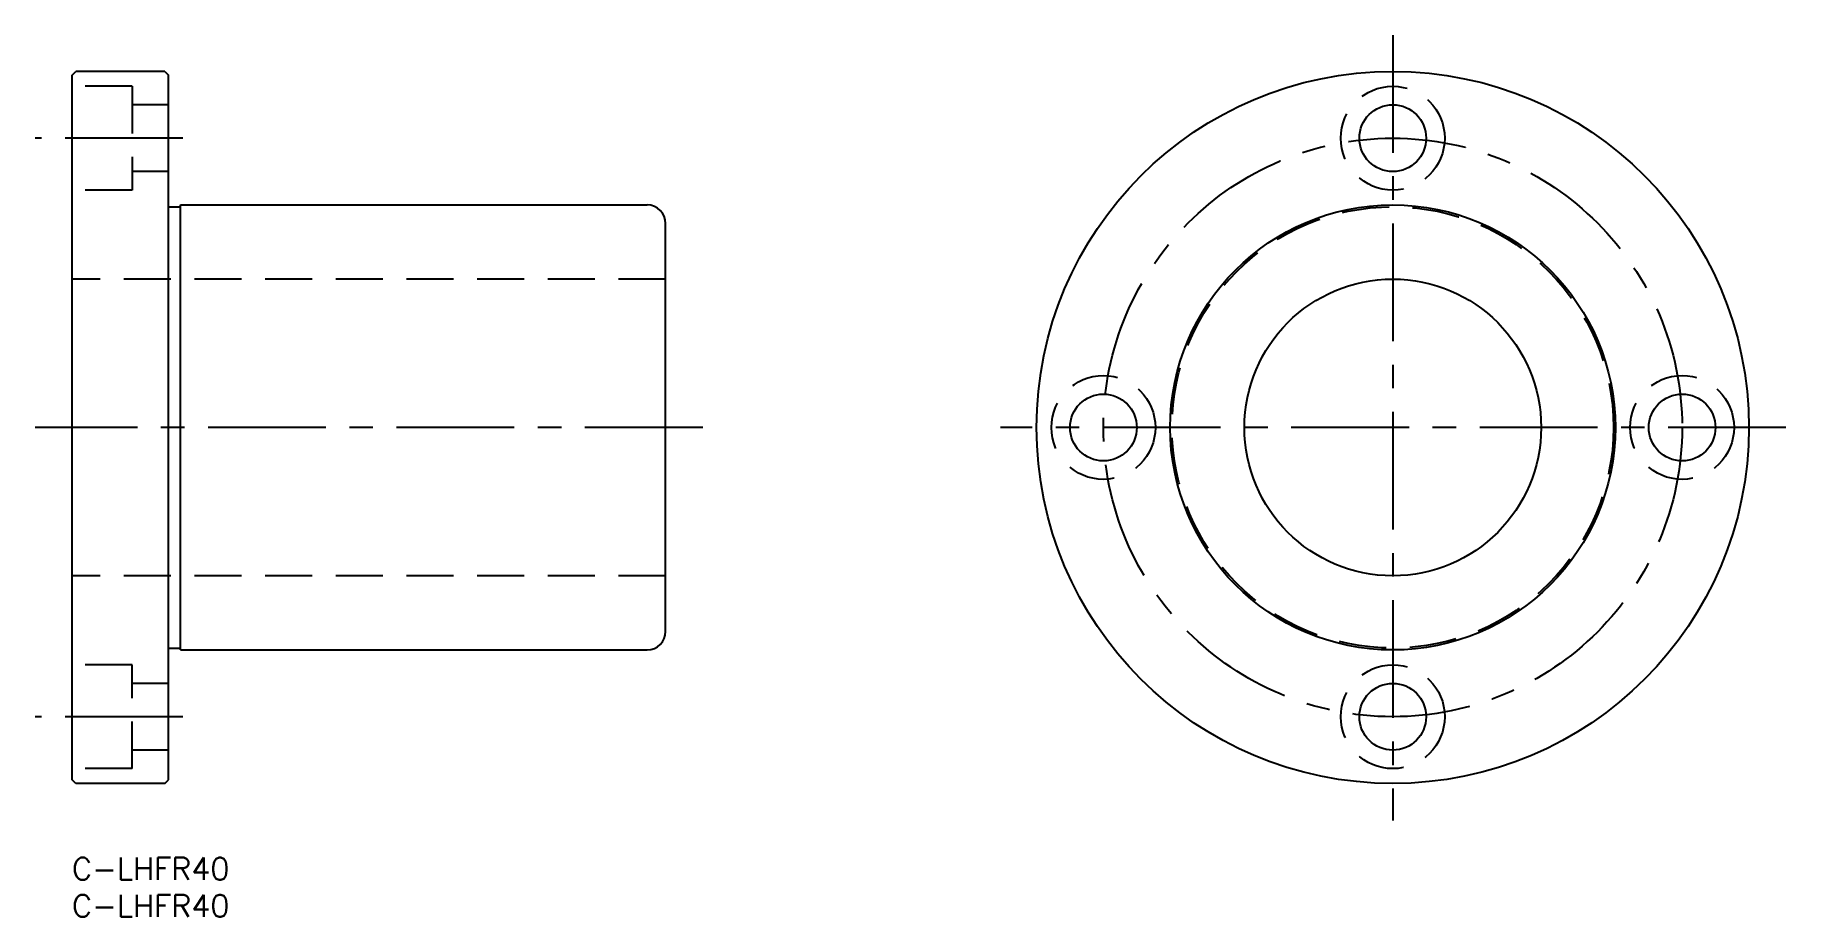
# Model space of a CAD drawing. Extents: x -5 to 231, y -8 to 111.
import ezdxf

# ---------------------------------------------------------------- set-up
doc = ezdxf.new("R2010")
doc.units = 0
doc.header["$LTSCALE"] = 0.5
doc.linetypes.add('CENTER', pattern=[50.8, 31.75, -6.35, 6.35, -6.35])
doc.linetypes.add('DASHED', pattern=[19.05, 12.7, -6.35])
for name, color, linetype in [('MSM_CENTER', 1, 'CENTER'), ('MSM_CONTINUOUS', 7, 'CONTINUOUS'), ('MSM_DASHED', 4, 'DASHED'), ('MSM_PART_NUMBER', 7, 'CONTINUOUS')]:
    doc.layers.add(name, color=color, linetype=linetype)
doc.styles.get("Standard").update_dxf_attribs({"font": 'txt.shx', "height": 3, "bigfont": 'bigfont.shx'})

# ---------------------------------------------------------------- blocks, each defined once
blk = doc.blocks.new('*U24')
at = {"layer": 'MSM_PART_NUMBER'}
blk.add_text('C-LHFR40', height=3, dxfattribs=at).set_placement((0, -3))
blk = doc.blocks.new('*U25')
at = {"layer": 'MSM_PART_NUMBER'}
blk.add_text('C-LHFR40', height=3, dxfattribs=at).set_placement((0, -8))

msp = doc.modelspace()

# ---------------------------------------------------------------- linework, layer by layer
at = {"layer": 'MSM_CENTER'}
for p, q in [((178, 110.9127), (178, 5)), ((14.92, 97), (-5, 97)), ((85, 58), (-5, 58)), ((231, 58), (125.1115, 58)), ((14.92, 19), (-5, 19))]:
    msp.add_line(p, q, dxfattribs=at)
msp.add_circle((178, 58), 39, dxfattribs=at)
at = {"layer": 'MSM_CONTINUOUS'}
for p, q in [((0, 105.5), (0.5, 106)), ((0, 10.5), (0, 105.5)), ((12.5, 106), (0.5, 106)), ((12.5, 106), (13, 105.5)), ((13, 10.5), (13, 105.5)), ((13, 87.75), (14.6, 87.75)), ((14.6, 28), (14.6, 88)), ((14.6, 88), (77.5, 88)), ((80, 30.5), (80, 85.5)), ((13, 28.25), (14.6, 28.25)), ((14.6, 28), (77.5, 28)), ((26.125, 28), (26.125, 28.0001)), ((39.25, 28), (39.2501, 28)), ((0.5, 10), (0, 10.5)), ((12.5, 10), (0.5, 10)), ((12.5, 10), (13, 10.5))]:
    msp.add_line(p, q, dxfattribs=at)
for centre, radius in [((178, 58), 48), ((178, 97), 4.5), ((178, 58), 30), ((178, 58), 20), ((139, 58), 4.5), ((217, 58), 4.5), ((178, 19), 4.5)]:
    msp.add_circle(centre, radius, dxfattribs=at)
for centre, start, end in [((77.5, 85.5), 0, 90), ((77.5, 30.5), 270, 360)]:
    msp.add_arc(centre, 2.5, start, end, dxfattribs=at)
at = {"layer": 'MSM_DASHED'}
for p, q in [((8.1, 104), (0, 104)), ((8.1, 104), (8.1, 90)), ((13, 101.5), (8.1, 101.5)), ((13, 92.5), (8.1, 92.5)), ((8.1, 90), (0, 90)), ((80, 78), (0, 78)), ((80, 38), (0, 38)), ((8.1, 26), (0, 26)), ((8.1, 12), (8.1, 26)), ((13, 23.5), (8.1, 23.5)), ((13, 14.5), (8.1, 14.5)), ((8.1, 12), (0, 12))]:
    msp.add_line(p, q, dxfattribs=at)
for centre, radius in [((178, 97), 7), ((178, 58), 29.75), ((139, 58), 7), ((217, 58), 7), ((178, 19), 7)]:
    msp.add_circle(centre, radius, dxfattribs=at)

# ---------------------------------------------------------------- block references
at = {"layer": 'MSM_CONTINUOUS'}
for name in ['*U24', '*U25']:
    msp.add_blockref(name, (0, 0), dxfattribs=at)

doc.saveas('drawing.dxf')
